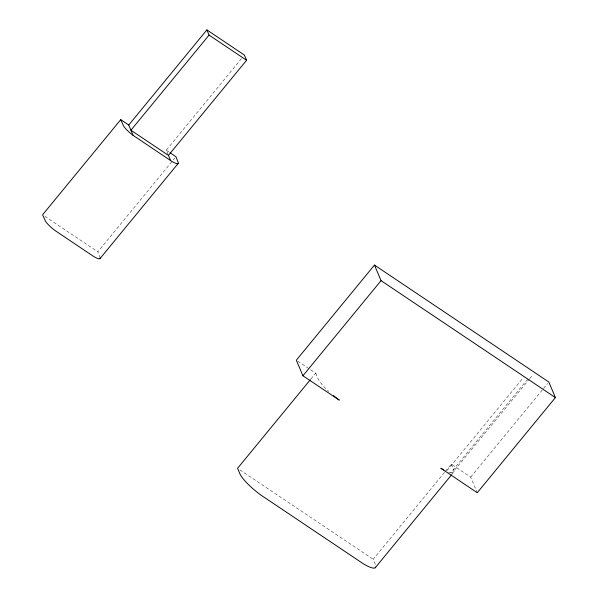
<?xml version="1.0" encoding="UTF-8"?>
<svg xmlns="http://www.w3.org/2000/svg" width="598" height="598" viewBox="0 0 598 598"><rect width="100%" height="100%" fill="white"/><g stroke="black" fill="none" stroke-linecap="round" stroke-linejoin="round"><path stroke-width="0.45" stroke-dasharray="2.99 2.24" d="M168.143 154.65L166.259 150.195L242.026 57.954M100.255 258.037L97.81 251.818L174.766 158.134M310.967 378.953L315.707 373.182L297.879 361.229M375.372 564.467L373.174 559.272L444.8 472.069M445.39 471.351L451.311 464.145L470.678 477.137L477.264 492.722M446.99 470.581L523.347 377.615M448.747 472.271L450.713 472.839L528.849 377.704M450.713 472.839L452.252 472.973L529.208 379.281M529.723 378.586L532.093 375.708M452.14 474.117L453.321 472.674M470.678 477.137L542.894 389.216M543.485 388.498L547.633 383.453M166.259 150.195L169.241 152.198M44.902 216.334L97.81 251.818M239.895 469.871L373.174 559.272M451.311 464.145L453.957 470.835A25.273 5.703 39.4 0 1 452.252 472.973M315.707 373.182L317.897 378.377A25.273 5.703 39.4 0 0 328.706 391.466"/><path stroke-width="0.9" d="M169.989 152.692L175.947 156.691L178.383 162.91A12.64 2.855 39.4 0 1 170.647 160.585L133.092 135.335L128.742 125.027L120.736 119.66L42.6 214.787L45.568 221.357A12.64 2.855 39.4 0 0 54.964 230.469L92.518 255.712A12.64 2.855 39.4 0 0 100.255 258.037M128.742 125.027L206.878 29.9L244.395 55.068L246.593 60.263L168.457 155.39L170.647 160.585M206.878 29.9L209.068 35.095L130.932 130.222L168.457 155.39M99.963 258.657L178.099 163.523M443.738 469.938L440.823 468.219L477.264 492.722L555.4 397.588L548.815 382.01L374.468 265.064L296.331 360.19L302.909 375.776L339.29 400.122A25.273 5.703 39.4 0 1 333.557 395.704M302.909 375.776L381.046 280.641L374.468 265.064M310.377 379.67L237.57 468.309L239.761 473.504A25.273 5.703 39.4 0 0 261.154 495.249L362.687 563.353A25.273 5.703 39.4 0 0 375.761 567.083M375.193 567.801L451.55 474.842M381.046 280.641L555.4 397.588M209.068 35.095L246.593 60.263M120.736 119.66L123.696 126.223A12.64 2.855 39.4 0 0 133.092 135.335"/></g></svg>
